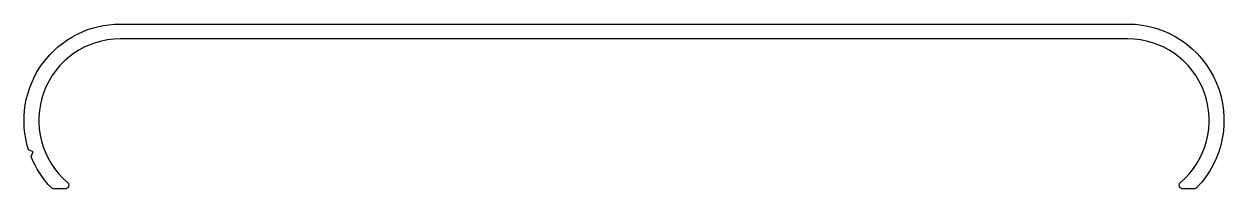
# Model space of a CAD drawing. Extents: x 101.9 to 199.2, y 180.5 to 193.8.
import ezdxf

# ---------------------------------------------------------------- set-up
doc = ezdxf.new("R2010")
doc.units = 0
doc.header["$LTSCALE"] = 15
doc.layers.get('0').update_dxf_attribs({"linetype": 'CONTINUOUS'})

msp = doc.modelspace()

# ---------------------------------------------------------------- linework, layer by layer
at = {"color": 0, "linetype": 'CONTINUOUS', "ltscale": 0.05}
msp.add_lwpolyline([(102.687, 183.455), (102.31, 183.631, -0.507952), (109.741, 193.805), (191.441, 193.805, -0.664568), (197.011, 180.545, -0.201513), (196.797, 180.455), (195.918, 180.455, -0.697226), (195.723, 180.983, 0.697226), (191.441, 192.605), (109.741, 192.605, 0.697226), (105.458, 180.983, -0.697226), (105.263, 180.455), (104.385, 180.455, -0.201513), (104.17, 180.545, -0.097813), (102.513, 183.072, -0.000178), (102.511, 183.078)], format="xyb", close=True, dxfattribs=at)

doc.saveas('drawing.dxf')
